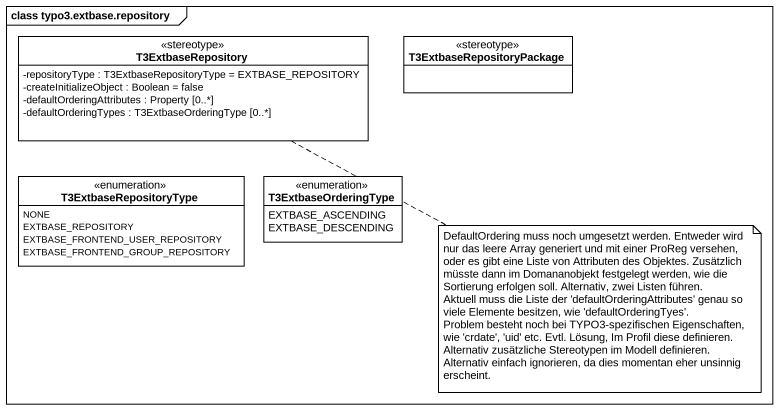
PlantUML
@startuml
mainframe class typo3.extbase.repository
hide circle
hide empty members
skinparam classAttributeIconSize 0
class T3ExtbaseRepository <<stereotype>> {
  -repositoryType : T3ExtbaseRepositoryType = EXTBASE_REPOSITORY
  -createInitializeObject : Boolean = false
  -defaultOrderingAttributes : Property [0..*]
  -defaultOrderingTypes : T3ExtbaseOrderingType [0..*]
}
class T3ExtbaseRepositoryPackage <<stereotype>>
enum T3ExtbaseRepositoryType {
  NONE
  EXTBASE_REPOSITORY
  EXTBASE_FRONTEND_USER_REPOSITORY
  EXTBASE_FRONTEND_GROUP_REPOSITORY
}
enum T3ExtbaseOrderingType {
  EXTBASE_ASCENDING
  EXTBASE_DESCENDING
}
note right of T3ExtbaseRepository
  DefaultOrdering muss noch umgesetzt werden. Entweder wird nur das leere Array generiert und mit einer ProReg versehen, oder es gibt eine Liste von Attributen des Objektes. Zusätzlich müsste dann im Domananobjekt festgelegt werden, wie die Sortierung erfolgen soll. Alternativ, zwei Listen führen.
  Aktuell muss die Liste der 'defaultOrderingAttributes' genau so viele Elemente besitzen, wie 'defaultOrderingTyes'.
  Problem besteht noch bei TYPO3-spezifischen Eigenschaften, wie 'crdate', 'uid' etc. Evtl. Lösung, Im Profil diese definieren. Alternativ zusätzliche Stereotypen im Modell definieren. Alternativ einfach ignorieren, da dies momentan eher unsinnig erscheint.
end note
@enduml
